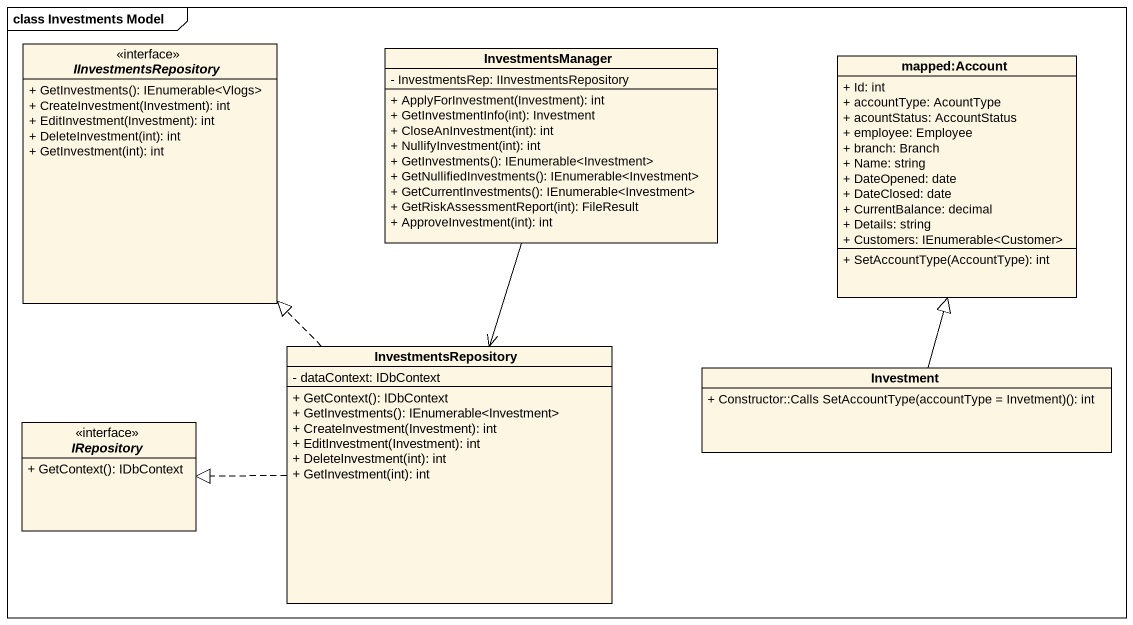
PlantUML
@startuml
mainframe class Investments Model
hide circle
hide empty members
skinparam classAttributeIconSize 0
interface IInvestmentsRepository {
  + GetInvestments(): IEnumerable<Vlogs>
  + CreateInvestment(Investment): int
  + EditInvestment(Investment): int
  + DeleteInvestment(int): int
  + GetInvestment(int): int
}
class InvestmentsManager {
  - InvestmentsRep: IInvestmentsRepository
  + ApplyForInvestment(Investment): int
  + GetInvestmentInfo(int): Investment
  + CloseAnInvestment(int): int
  + NullifyInvestment(int): int
  + GetInvestments(): IEnumerable<Investment>
  + GetNullifiedInvestments(): IEnumerable<Investment>
  + GetCurrentInvestments(): IEnumerable<Investment>
  + GetRiskAssessmentReport(int): FileResult
  + ApproveInvestment(int): int
}
class "mapped:Account" as mapped_Account {
  + Id: int
  + accountType: AcountType
  + acountStatus: AccountStatus
  + employee: Employee
  + branch: Branch
  + Name: string
  + DateOpened: date
  + DateClosed: date
  + CurrentBalance: decimal
  + Details: string
  + Customers: IEnumerable<Customer>
  + SetAccountType(AccountType): int
}
class InvestmentsRepository {
  - dataContext: IDbContext
  + GetContext(): IDbContext
  + GetInvestments(): IEnumerable<Investment>
  + CreateInvestment(Investment): int
  + EditInvestment(Investment): int
  + DeleteInvestment(int): int
  + GetInvestment(int): int
}
class Investment {
  + Constructor::Calls SetAccountType(accountType = Invetment)(): int
}
interface IRepository {
  + GetContext(): IDbContext
}
InvestmentsManager --> InvestmentsRepository
InvestmentsRepository .up.|> IInvestmentsRepository
InvestmentsRepository .left.|> IRepository
Investment -up-|> mapped_Account
@enduml
